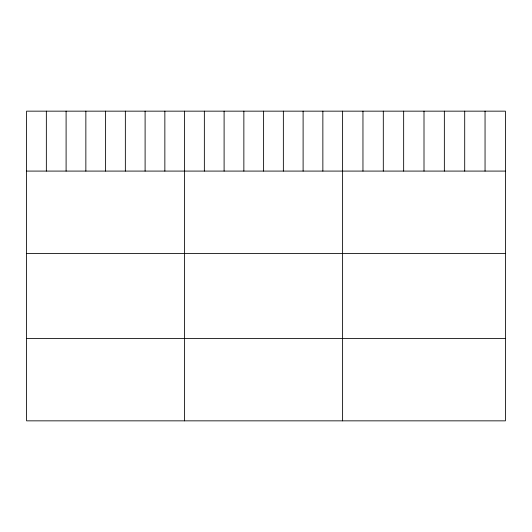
<?xml version="1.0" encoding="UTF-8"?>
<svg xmlns="http://www.w3.org/2000/svg" width="532" height="532" viewBox="0 0 532 532"><rect width="100%" height="100%" fill="white"/><g stroke="black" fill="none" stroke-linecap="round" stroke-linejoin="round"><path stroke-width="0.8" d="M505.4 171.085L505.4 420.845L26.6 420.845L26.6 111.155L505.4 111.155L505.4 171.085L26.6 171.085M26.6 253.505L505.4 253.505M26.6 338.425L505.4 338.425M485.051 111.155L485.051 171.085M464.702 111.155L464.702 171.085M444.353 111.155L444.353 171.085M424.004 111.155L424.004 171.085M403.655 111.155L403.655 171.085M383.306 111.155L383.306 171.085M362.957 111.155L362.957 171.085M342.608 111.155L342.608 420.845M322.858 111.155L322.858 171.085M303.107 111.155L303.107 171.085M283.357 111.155L283.357 171.085M263.606 111.155L263.606 171.085M243.856 111.155L243.856 171.085M224.105 111.155L224.105 171.085M204.355 111.155L204.355 171.085M184.604 111.155L184.604 420.845M164.854 111.155L164.854 171.085M145.103 111.155L145.103 171.085M125.353 111.155L125.353 171.085M105.602 111.155L105.602 171.085M85.852 111.155L85.852 171.085M66.101 111.155L66.101 171.085M46.351 111.155L46.351 171.085"/></g></svg>
